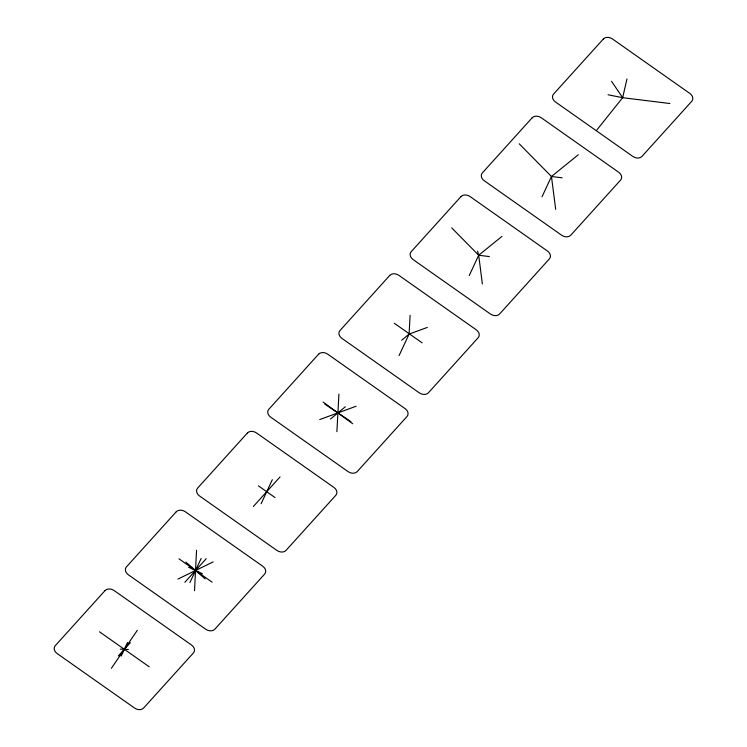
<?xml version="1.0" encoding="UTF-8"?>
<svg xmlns="http://www.w3.org/2000/svg" width="747" height="747" viewBox="0 0 747 747"><rect width="100%" height="100%" fill="white"/><g stroke="black" fill="none" stroke-linecap="round" stroke-linejoin="round"><path stroke-width="1.12" d="M194.519 590.746L196.545 550.25M336.888 431.663L338.923 394.136M410.112 315.337L409.095 334.096L399.094 355.535M596.853 129.969L622.653 97.698L626.976 78.93M121.191 656.062L127.494 642.541M189.925 582.52L201.139 558.476M261.114 503.721L272.328 479.677M469.228 275.54L478.696 255.241L501.956 236.379M542.005 196.806L551.463 176.497L578.318 154.732M111.396 668.266L137.299 630.337M118.343 655.95L130.351 642.653M184.854 582.315L206.209 558.681M253.373 506.475L280.069 476.922M401.681 340.23L409.095 334.096L427.303 327.429M330.491 419.039L345.319 406.77M177.935 579.074L213.128 561.921M319.697 419.571L356.114 406.228M120.314 649.143L128.381 649.46M608.03 94.776L622.653 97.698L669.872 103.525M519.23 143.807L551.463 176.497L562.117 177.833M489.341 256.576L478.696 255.241L451.702 227.872M188.618 567.253L202.446 573.743M422.092 342.826L394.276 323.246M324.908 404.174L350.903 421.625M258.425 485.858L275.008 497.539M178.953 558.821L212.12 582.174M99.472 631.785L149.223 666.81M323.087 402.045L352.724 423.754M185.863 562.071L205.201 578.925M611.541 81.302L622.653 97.698M477.557 251.141L478.696 255.241L482.366 283.925M551.463 176.497L555.675 209.319M105.038 590.588L55.203 645.753A6.835 5.21 25 0 0 57.174 653.578L134.563 708.053A6.835 5.21 25 0 0 143.648 708.007L193.482 652.85A6.835 5.21 25 0 0 191.512 645.016L114.123 590.541A6.835 5.21 25 0 0 105.038 590.588M176.227 511.788L126.392 566.945A6.835 5.21 25 0 0 128.363 574.779L205.752 629.254A6.835 5.21 25 0 0 214.837 629.207L264.671 574.051A6.835 5.21 25 0 0 262.701 566.217L185.312 511.742A6.835 5.21 25 0 0 176.227 511.788M247.416 432.989L197.581 488.146A6.835 5.21 25 0 0 199.552 495.98L276.941 550.455A6.835 5.21 25 0 0 286.026 550.408L335.861 495.252A6.835 5.21 25 0 0 333.89 487.417L256.501 432.943A6.835 5.21 25 0 0 247.416 432.989M318.595 354.19L268.771 409.347A6.835 5.21 25 0 0 270.741 417.181L348.13 471.656A6.835 5.21 25 0 0 357.215 471.609L407.04 416.452A6.835 5.21 25 0 0 405.079 408.618L327.69 354.143A6.835 5.21 25 0 0 318.595 354.19M389.785 275.391L339.96 330.548A6.835 5.21 25 0 0 341.921 338.382L419.31 392.857A6.835 5.21 25 0 0 428.404 392.81L478.229 337.653A6.835 5.21 25 0 0 476.259 329.819L398.87 275.344A6.835 5.21 25 0 0 389.785 275.391M460.974 196.592L411.139 251.748A6.835 5.21 25 0 0 413.11 259.582L490.499 314.057A6.835 5.21 25 0 0 499.584 314.011L549.418 258.854A6.835 5.21 25 0 0 547.448 251.02L470.059 196.545A6.835 5.21 25 0 0 460.974 196.592M532.163 117.793L482.329 172.949A6.835 5.21 25 0 0 484.299 180.783L561.688 235.258A6.835 5.21 25 0 0 570.773 235.212L620.608 180.055A6.835 5.21 25 0 0 618.637 172.221L541.248 117.746A6.835 5.21 25 0 0 532.163 117.793M603.352 38.993L553.518 94.15A6.835 5.21 25 0 0 555.488 101.984L632.877 156.459A6.835 5.21 25 0 0 641.962 156.412L691.797 101.247A6.835 5.21 25 0 0 689.826 93.422L612.437 38.947A6.835 5.21 25 0 0 603.352 38.993"/></g></svg>
